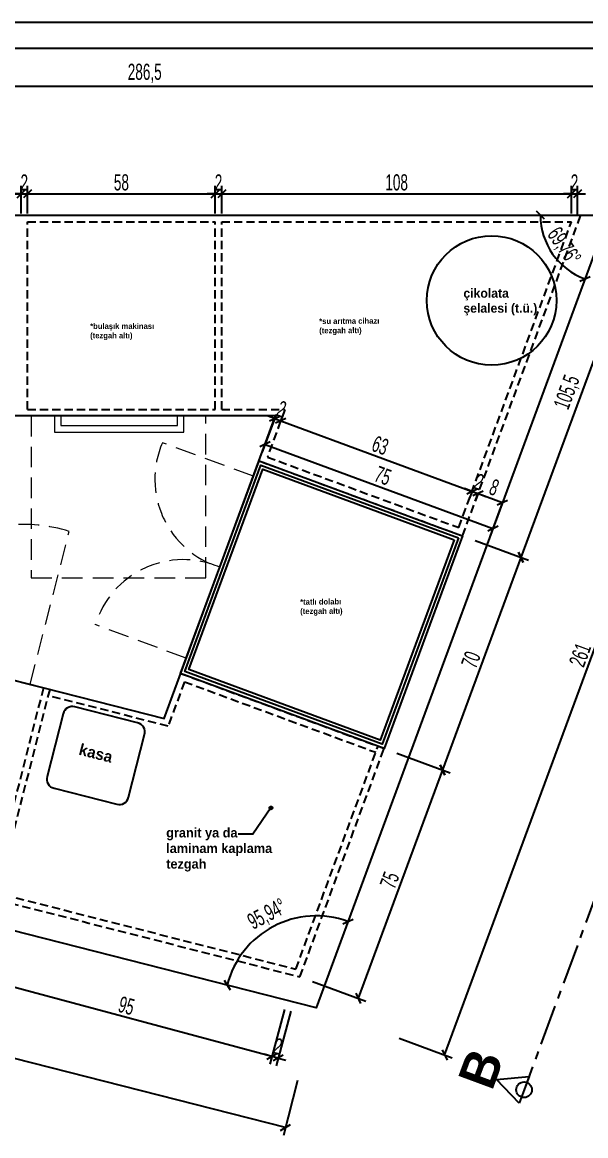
# Model space of a CAD drawing. Header units: millimetres. Extents: x 933584 to 974011, y 4545988 to 4553664.
# Drawn here: x 968882.5 to 969056.5, y 4552511.4 to 4552855.4 of the extents above; entities that cross this region are included whole.
import ezdxf

# ---------------------------------------------------------------- set-up
doc = ezdxf.new("R2010")
doc.units = ezdxf.units.MM
doc.set_wipeout_variables(frame=1)
doc.header["$PDMODE"] = 35
for name, pattern in [('CENTER', [2, 1.25, -0.25, 0.25, -0.25]), ('HIDDEN', [9.525, 6.35, -3.175]), ('HIDDENX2', [19.05, 12.7, -6.35])]:
    doc.linetypes.add(name, pattern=pattern)
doc.layers.get('0').update_dxf_attribs({"color": 255})
doc.layers.get('Defpoints').update_dxf_attribs({"color": 8})
for name, color, linetype in [('0-DMS-50', 143, 'Continuous'), ('0-LNS-SLN', 6, 'Continuous'), ('0-LNS-VLF', 11, 'Continuous'), ('0-TXT-NRS', 6, 'Continuous'), ('0-TXT-XBX_20', 3, 'Continuous'), ('8-KBT-KEQ', 4, 'Continuous')]:
    doc.layers.add(name, color=color, linetype=linetype)
doc.layers.add('3-OPN-WDR', color=4, linetype='Continuous', lineweight=18)
doc.layers.add('WNG-08-WIREDUCT', color=120, linetype='Continuous', lineweight=15)
doc.styles.add('Century Gothic_B_3', font='GOTHICB.TTF', dxfattribs={"height": 4})
doc.styles.add('dim_romans_50', font='swissl.ttf', dxfattribs={"width": 0.6, "height": 5})
doc.dimstyles.new('ONK_dim 1_50', dxfattribs={"dimscale": 5, "dimtxt": 4, "dimasz": 0.5, "dimexe": 0.5, "dimexo": 0.5, "dimgap": 0.2, "dimtad": 1, "dimdec": 1, "dimrnd": 0.5, "dimzin": 9, "dimtxsty": 'dim_romans_50', "dimblk": 'OBLIQUE', "dimcen": 1, "dimclre": 256, "dimclrt": 256, "dimazin": 2, "dimtfac": 1, "dimtdec": 1, "dimtix": 1, "dimtmove": 2, "dimatfit": 3, "dimldrblk": 'OBLIQUE', "dimfxl": 3, "dimfxlon": 1, "dimarcsym": 0})

# ---------------------------------------------------------------- blocks, each defined once
blk = doc.blocks.new('_Oblique')
at = {"color": 0, "linetype": 'ByBlock', "lineweight": -2}
blk.add_line((-0.5, -0.5), (0.5, 0.5), dxfattribs=at)
blk = doc.blocks.new('*D2348')
at = {"layer": '0-DMS-50', "lineweight": -2}
for p, q in [((968777.06, 4552820.67), (968777.06, 4552838.17)), ((969063.51, 4552820.67), (969063.51, 4552838.17))]:
    blk.add_line(p, q, dxfattribs=at)
at = {"layer": '0-DMS-50', "color": 0, "lineweight": -2}
blk.add_line((968777.06, 4552835.67), (969063.51, 4552835.67), dxfattribs=at)
at = {"layer": 'Defpoints', "color": 0}
for p in [(969063.51, 4552835.67), (968777.06, 4552809.04), (969063.51, 4552809.04)]:
    blk.add_point(p, dxfattribs=at)
at = {"layer": '0-DMS-50', "color": 0, "linetype": 'ByBlock', "lineweight": -2, "xscale": 2.5, "yscale": 2.5, "zscale": 2.5, "rotation": 180}
blk.add_blockref('_Oblique', (968777.06, 4552835.67), dxfattribs=at)
at = {"layer": '0-DMS-50', "color": 0, "linetype": 'ByBlock', "lineweight": -2, "xscale": 2.5, "yscale": 2.5, "zscale": 2.5}
blk.add_blockref('_Oblique', (969063.51, 4552835.67), dxfattribs=at)
at = {"layer": '0-DMS-50', "insert": (968920.28, 4552839.64), "char_height": 5, "attachment_point": 5, "style": 'dim_romans_50'}
blk.add_mtext('286,5', dxfattribs=at)
blk = doc.blocks.new('*D2352')
at = {"layer": '0-DMS-50', "lineweight": -2}
for p, q in [((968834.08, 4552796.28), (968834.08, 4552804.9)), ((968882.08, 4552796.28), (968882.08, 4552804.9))]:
    blk.add_line(p, q, dxfattribs=at)
at = {"layer": '0-DMS-50', "color": 0, "lineweight": -2}
blk.add_line((968834.08, 4552802.4), (968882.08, 4552802.4), dxfattribs=at)
at = {"layer": 'Defpoints', "color": 0}
for p in [(968882.08, 4552802.4), (968834.08, 4552793.78), (968882.08, 4552793.78)]:
    blk.add_point(p, dxfattribs=at)
at = {"layer": '0-DMS-50', "color": 0, "linetype": 'ByBlock', "lineweight": -2, "xscale": 2.5, "yscale": 2.5, "zscale": 2.5, "rotation": 180}
blk.add_blockref('_Oblique', (968834.08, 4552802.4), dxfattribs=at)
at = {"layer": '0-DMS-50', "color": 0, "linetype": 'ByBlock', "lineweight": -2, "xscale": 2.5, "yscale": 2.5, "zscale": 2.5}
blk.add_blockref('_Oblique', (968882.08, 4552802.4), dxfattribs=at)
at = {"layer": '0-DMS-50', "insert": (968858.08, 4552805.9), "char_height": 5, "attachment_point": 5, "style": 'dim_romans_50'}
blk.add_mtext('48', dxfattribs=at)
blk = doc.blocks.new('*D2353')
at = {"layer": '0-DMS-50', "color": 0, "lineweight": -2}
for p, q in [((968882.08, 4552802.4), (968879.58, 4552802.4)), ((968882.08, 4552802.4), (968884.08, 4552802.4)), ((968884.08, 4552802.4), (968886.58, 4552802.4))]:
    blk.add_line(p, q, dxfattribs=at)
at = {"layer": '0-DMS-50', "lineweight": -2}
for p, q in [((968882.08, 4552796.28), (968882.08, 4552804.9)), ((968884.08, 4552796.28), (968884.08, 4552804.9))]:
    blk.add_line(p, q, dxfattribs=at)
at = {"layer": 'Defpoints', "color": 0}
for p in [(968884.08, 4552802.4), (968882.08, 4552793.78), (968884.08, 4552793.78)]:
    blk.add_point(p, dxfattribs=at)
at = {"layer": '0-DMS-50', "color": 0, "linetype": 'ByBlock', "lineweight": -2, "xscale": 2.5, "yscale": 2.5, "zscale": 2.5}
blk.add_blockref('_Oblique', (968882.08, 4552802.4), dxfattribs=at)
at = {"layer": '0-DMS-50', "color": 0, "linetype": 'ByBlock', "lineweight": -2, "xscale": 2.5, "yscale": 2.5, "zscale": 2.5, "rotation": 180}
blk.add_blockref('_Oblique', (968884.08, 4552802.4), dxfattribs=at)
at = {"layer": '0-DMS-50', "insert": (968883.08, 4552805.9), "char_height": 5, "attachment_point": 5, "style": 'dim_romans_50'}
blk.add_mtext('2', dxfattribs=at)
blk = doc.blocks.new('*D2354')
at = {"layer": '0-DMS-50', "lineweight": -2}
for p, q in [((968884.08, 4552796.28), (968884.08, 4552804.9)), ((968942.08, 4552796.28), (968942.08, 4552804.9))]:
    blk.add_line(p, q, dxfattribs=at)
at = {"layer": '0-DMS-50', "color": 0, "lineweight": -2}
blk.add_line((968884.08, 4552802.4), (968942.08, 4552802.4), dxfattribs=at)
at = {"layer": 'Defpoints', "color": 0}
for p in [(968942.08, 4552802.4), (968884.08, 4552793.78), (968942.08, 4552793.78)]:
    blk.add_point(p, dxfattribs=at)
at = {"layer": '0-DMS-50', "color": 0, "linetype": 'ByBlock', "lineweight": -2, "xscale": 2.5, "yscale": 2.5, "zscale": 2.5, "rotation": 180}
blk.add_blockref('_Oblique', (968884.08, 4552802.4), dxfattribs=at)
at = {"layer": '0-DMS-50', "color": 0, "linetype": 'ByBlock', "lineweight": -2, "xscale": 2.5, "yscale": 2.5, "zscale": 2.5}
blk.add_blockref('_Oblique', (968942.08, 4552802.4), dxfattribs=at)
at = {"layer": '0-DMS-50', "insert": (968913.08, 4552805.9), "char_height": 5, "attachment_point": 5, "style": 'dim_romans_50'}
blk.add_mtext('58', dxfattribs=at)
blk = doc.blocks.new('*D2355')
at = {"layer": '0-DMS-50', "color": 0, "lineweight": -2}
for p, q in [((968942.08, 4552802.4), (968939.58, 4552802.4)), ((968942.08, 4552802.4), (968944.08, 4552802.4)), ((968944.08, 4552802.4), (968946.58, 4552802.4))]:
    blk.add_line(p, q, dxfattribs=at)
at = {"layer": '0-DMS-50', "lineweight": -2}
for p, q in [((968942.08, 4552796.28), (968942.08, 4552804.9)), ((968944.08, 4552796.28), (968944.08, 4552804.9))]:
    blk.add_line(p, q, dxfattribs=at)
at = {"layer": 'Defpoints', "color": 0}
for p in [(968944.08, 4552802.4), (968942.08, 4552793.78), (968944.08, 4552793.78)]:
    blk.add_point(p, dxfattribs=at)
at = {"layer": '0-DMS-50', "color": 0, "linetype": 'ByBlock', "lineweight": -2, "xscale": 2.5, "yscale": 2.5, "zscale": 2.5}
blk.add_blockref('_Oblique', (968942.08, 4552802.4), dxfattribs=at)
at = {"layer": '0-DMS-50', "color": 0, "linetype": 'ByBlock', "lineweight": -2, "xscale": 2.5, "yscale": 2.5, "zscale": 2.5, "rotation": 180}
blk.add_blockref('_Oblique', (968944.08, 4552802.4), dxfattribs=at)
at = {"layer": '0-DMS-50', "insert": (968943.08, 4552805.9), "char_height": 5, "attachment_point": 5, "style": 'dim_romans_50'}
blk.add_mtext('2', dxfattribs=at)
blk = doc.blocks.new('*D2356')
at = {"layer": '0-DMS-50', "lineweight": -2}
for p, q in [((968944.08, 4552796.28), (968944.08, 4552804.9)), ((969052.11, 4552796.28), (969052.11, 4552804.9))]:
    blk.add_line(p, q, dxfattribs=at)
at = {"layer": '0-DMS-50', "color": 0, "lineweight": -2}
blk.add_line((968944.08, 4552802.4), (969052.11, 4552802.4), dxfattribs=at)
at = {"layer": 'Defpoints', "color": 0}
for p in [(969052.11, 4552802.4), (968944.08, 4552793.78), (969052.11, 4552793.78)]:
    blk.add_point(p, dxfattribs=at)
at = {"layer": '0-DMS-50', "color": 0, "linetype": 'ByBlock', "lineweight": -2, "xscale": 2.5, "yscale": 2.5, "zscale": 2.5, "rotation": 180}
blk.add_blockref('_Oblique', (968944.08, 4552802.4), dxfattribs=at)
at = {"layer": '0-DMS-50', "color": 0, "linetype": 'ByBlock', "lineweight": -2, "xscale": 2.5, "yscale": 2.5, "zscale": 2.5}
blk.add_blockref('_Oblique', (969052.11, 4552802.4), dxfattribs=at)
at = {"layer": '0-DMS-50', "insert": (968998.1, 4552805.9), "char_height": 5, "attachment_point": 5, "style": 'dim_romans_50'}
blk.add_mtext('108', dxfattribs=at)
blk = doc.blocks.new('*D2357')
at = {"layer": '0-DMS-50', "color": 0, "lineweight": -2}
for p, q in [((969052.11, 4552802.4), (969049.61, 4552802.4)), ((969052.11, 4552802.4), (969053.99, 4552802.4)), ((969053.99, 4552802.4), (969056.49, 4552802.4))]:
    blk.add_line(p, q, dxfattribs=at)
at = {"layer": '0-DMS-50', "lineweight": -2}
for p, q in [((969052.11, 4552796.28), (969052.11, 4552804.9)), ((969053.99, 4552795.59), (969053.99, 4552804.9))]:
    blk.add_line(p, q, dxfattribs=at)
at = {"layer": 'Defpoints', "color": 0}
for p in [(969053.99, 4552802.4), (969052.11, 4552793.78), (969053.99, 4552793.09)]:
    blk.add_point(p, dxfattribs=at)
at = {"layer": '0-DMS-50', "color": 0, "linetype": 'ByBlock', "lineweight": -2, "xscale": 2.5, "yscale": 2.5, "zscale": 2.5}
blk.add_blockref('_Oblique', (969052.11, 4552802.4), dxfattribs=at)
at = {"layer": '0-DMS-50', "color": 0, "linetype": 'ByBlock', "lineweight": -2, "xscale": 2.5, "yscale": 2.5, "zscale": 2.5, "rotation": 180}
blk.add_blockref('_Oblique', (969053.99, 4552802.4), dxfattribs=at)
at = {"layer": '0-DMS-50', "insert": (969053.05, 4552805.9), "char_height": 5, "attachment_point": 5, "style": 'dim_romans_50'}
blk.add_mtext('2', dxfattribs=at)
blk = doc.blocks.new('*D2358')
at = {"layer": '0-DMS-50', "lineweight": -2}
for p, q in [((968959.85, 4552731.44), (968956.6, 4552722.63)), ((969030.22, 4552705.49), (969026.97, 4552696.69))]:
    blk.add_line(p, q, dxfattribs=at)
at = {"layer": '0-DMS-50', "color": 0, "lineweight": -2}
blk.add_line((968957.47, 4552724.98), (969027.84, 4552699.03), dxfattribs=at)
at = {"layer": 'Defpoints', "color": 0}
for p in [(968960.71, 4552733.78), (969031.08, 4552707.84), (969027.84, 4552699.03)]:
    blk.add_point(p, dxfattribs=at)
at = {"layer": '0-DMS-50', "color": 0, "linetype": 'ByBlock', "lineweight": -2, "xscale": 2.5, "yscale": 2.5, "zscale": 2.5}
for p, rotation in [((968957.47, 4552724.98), 159.760403823251), ((969027.84, 4552699.03), 339.760403823251)]:
    blk.add_blockref('_Oblique', p, dxfattribs=dict(at, rotation=rotation))
at = {"layer": '0-DMS-50', "insert": (968993.86, 4552715.29), "char_height": 5, "attachment_point": 5, "rotation": 339.7604, "style": 'dim_romans_50'}
blk.add_mtext('75', dxfattribs=at)
blk = doc.blocks.new('*D2359')
at = {"layer": '0-DMS-50', "color": 0, "lineweight": -2}
for p, q in [((968960.41, 4552732.96), (968958.06, 4552733.82)), ((968960.41, 4552732.96), (968962.29, 4552732.27)), ((968962.29, 4552732.27), (968964.63, 4552731.4))]:
    blk.add_line(p, q, dxfattribs=at)
at = {"layer": '0-DMS-50', "lineweight": -2}
for p, q in [((968960.89, 4552734.25), (968959.55, 4552730.61)), ((968962.76, 4552733.56), (968961.42, 4552729.92))]:
    blk.add_line(p, q, dxfattribs=at)
at = {"layer": 'Defpoints', "color": 0}
for p in [(968961.75, 4552736.6), (968963.63, 4552735.9), (968962.29, 4552732.27)]:
    blk.add_point(p, dxfattribs=at)
at = {"layer": '0-DMS-50', "color": 0, "linetype": 'ByBlock', "lineweight": -2, "xscale": 2.5, "yscale": 2.5, "zscale": 2.5}
for p, rotation in [((968960.41, 4552732.96), 339.7604038182122), ((968962.29, 4552732.27), 159.7604038182122)]:
    blk.add_blockref('_Oblique', p, dxfattribs=dict(at, rotation=rotation))
at = {"layer": '0-DMS-50', "insert": (968962.56, 4552735.9), "char_height": 5, "attachment_point": 5, "rotation": 339.7604, "style": 'dim_romans_50'}
blk.add_mtext('2', dxfattribs=at)
blk = doc.blocks.new('*D2360')
at = {"layer": '0-DMS-50', "lineweight": -2}
for p, q in [((968962.76, 4552733.56), (968961.42, 4552729.92)), ((969021.4, 4552710.47), (969020.52, 4552708.13))]:
    blk.add_line(p, q, dxfattribs=at)
at = {"layer": '0-DMS-50', "color": 0, "lineweight": -2}
blk.add_line((968962.29, 4552732.27), (969021.4, 4552710.47), dxfattribs=at)
at = {"layer": 'Defpoints', "color": 0}
for p in [(968963.63, 4552735.9), (969021.4, 4552710.47), (969021.4, 4552710.47)]:
    blk.add_point(p, dxfattribs=at)
at = {"layer": '0-DMS-50', "color": 0, "linetype": 'ByBlock', "lineweight": -2, "xscale": 2.5, "yscale": 2.5, "zscale": 2.5}
for p, rotation in [((968962.29, 4552732.27), 159.7604038182816), ((969021.4, 4552710.47), 339.7604038182816)]:
    blk.add_blockref('_Oblique', p, dxfattribs=dict(at, rotation=rotation))
at = {"layer": '0-DMS-50', "insert": (968993.05, 4552724.65), "char_height": 5, "attachment_point": 5, "rotation": 339.7604, "style": 'dim_romans_50'}
blk.add_mtext('63', dxfattribs=at)
blk = doc.blocks.new('*D2361')
at = {"layer": '0-DMS-50', "color": 0, "lineweight": -2}
for p, q in [((969021.4, 4552710.47), (969019.05, 4552711.34)), ((969021.4, 4552710.47), (969023.27, 4552709.78)), ((969023.27, 4552709.78), (969025.62, 4552708.92))]:
    blk.add_line(p, q, dxfattribs=at)
at = {"layer": '0-DMS-50', "lineweight": -2}
for p, q in [((969021.4, 4552710.47), (969020.52, 4552708.13)), ((969023.27, 4552709.78), (969022.4, 4552707.44))]:
    blk.add_line(p, q, dxfattribs=at)
at = {"layer": 'Defpoints', "color": 0}
for p in [(969021.4, 4552710.47), (969023.27, 4552709.78), (969023.27, 4552709.78)]:
    blk.add_point(p, dxfattribs=at)
at = {"layer": '0-DMS-50', "color": 0, "linetype": 'ByBlock', "lineweight": -2, "xscale": 2.5, "yscale": 2.5, "zscale": 2.5}
for p, rotation in [((969021.4, 4552710.47), 339.7604038170584), ((969023.27, 4552709.78), 159.7604038170584)]:
    blk.add_blockref('_Oblique', p, dxfattribs=dict(at, rotation=rotation))
at = {"layer": '0-DMS-50', "insert": (969023.55, 4552713.41), "char_height": 5, "attachment_point": 5, "rotation": 339.7604, "style": 'dim_romans_50'}
blk.add_mtext('2', dxfattribs=at)
blk = doc.blocks.new('*D2362')
at = {"layer": '0-DMS-50', "lineweight": -2}
for p, q in [((969023.27, 4552709.78), (969022.35, 4552707.46)), ((969030.78, 4552707.01), (969029.9, 4552704.67))]:
    blk.add_line(p, q, dxfattribs=at)
at = {"layer": '0-DMS-50', "color": 0, "lineweight": -2}
blk.add_line((969023.27, 4552709.78), (969030.78, 4552707.01), dxfattribs=at)
at = {"layer": 'Defpoints', "color": 0}
for p in [(969023.27, 4552709.78), (969030.78, 4552707.01), (969030.78, 4552707.01)]:
    blk.add_point(p, dxfattribs=at)
at = {"layer": '0-DMS-50', "color": 0, "linetype": 'ByBlock', "lineweight": -2, "xscale": 2.5, "yscale": 2.5, "zscale": 2.5}
for p, rotation in [((969023.27, 4552709.78), 159.7604038161931), ((969030.78, 4552707.01), 339.7604038161931)]:
    blk.add_blockref('_Oblique', p, dxfattribs=dict(at, rotation=rotation))
at = {"layer": '0-DMS-50', "insert": (969028.24, 4552711.68), "char_height": 5, "attachment_point": 5, "rotation": 339.7604, "style": 'dim_romans_50'}
blk.add_mtext('8', dxfattribs=at)
blk = doc.blocks.new('*D2363')
at = {"layer": '0-DMS-50', "lineweight": -2}
for p, q in [((969089.13, 4552786.33), (969105.55, 4552780.28)), ((968998.85, 4552541.48), (969015.27, 4552535.43))]:
    blk.add_line(p, q, dxfattribs=at)
at = {"layer": '0-DMS-50', "color": 0, "lineweight": -2}
blk.add_line((969012.93, 4552536.29), (969103.21, 4552781.14), dxfattribs=at)
at = {"layer": 'Defpoints', "color": 0}
for p in [(969063.51, 4552795.78), (969103.21, 4552781.14), (968973.23, 4552550.93)]:
    blk.add_point(p, dxfattribs=at)
at = {"layer": '0-DMS-50', "color": 0, "linetype": 'ByBlock', "lineweight": -2, "xscale": 2.5, "yscale": 2.5, "zscale": 2.5}
for p, rotation in [((969103.21, 4552781.14), 69.76040382339775), ((969012.93, 4552536.29), 249.7604038233978)]:
    blk.add_blockref('_Oblique', p, dxfattribs=dict(at, rotation=rotation))
at = {"layer": '0-DMS-50', "insert": (969054.78, 4552659.93), "char_height": 5, "attachment_point": 5, "rotation": 69.7604, "style": 'dim_romans_50'}
blk.add_mtext('261', dxfattribs=at)
blk = doc.blocks.new('*D2364')
at = {"layer": '0-DMS-50', "lineweight": -2}
for p, q in [((969058.92, 4552794.33), (969075.34, 4552788.28)), ((969022.38, 4552695.25), (969038.8, 4552689.2))]:
    blk.add_line(p, q, dxfattribs=at)
at = {"layer": '0-DMS-50', "color": 0, "lineweight": -2}
blk.add_line((969072.99, 4552789.14), (969036.46, 4552690.06), dxfattribs=at)
at = {"layer": 'Defpoints', "color": 0}
for p in [(969054.98, 4552795.78), (969018.45, 4552696.7), (969036.46, 4552690.06)]:
    blk.add_point(p, dxfattribs=at)
at = {"layer": '0-DMS-50', "color": 0, "linetype": 'ByBlock', "lineweight": -2, "xscale": 2.5, "yscale": 2.5, "zscale": 2.5}
for p, rotation in [((969072.99, 4552789.14), 69.76040382499589), ((969036.46, 4552690.06), 249.7604038249958)]:
    blk.add_blockref('_Oblique', p, dxfattribs=dict(at, rotation=rotation))
at = {"layer": '0-DMS-50', "insert": (969050.99, 4552740.98), "char_height": 5, "attachment_point": 5, "rotation": 69.7604, "style": 'dim_romans_50'}
blk.add_mtext('105,5', dxfattribs=at)
blk = doc.blocks.new('*D2365')
at = {"layer": '0-DMS-50', "lineweight": -2}
for p, q in [((969022.38, 4552695.25), (969038.8, 4552689.2)), ((968998.17, 4552629.57), (969014.59, 4552623.52))]:
    blk.add_line(p, q, dxfattribs=at)
at = {"layer": '0-DMS-50', "color": 0, "lineweight": -2}
blk.add_line((969036.46, 4552690.06), (969012.24, 4552624.39), dxfattribs=at)
at = {"layer": 'Defpoints', "color": 0}
for p in [(969018.45, 4552696.7), (968994.24, 4552631.02), (969012.24, 4552624.39)]:
    blk.add_point(p, dxfattribs=at)
at = {"layer": '0-DMS-50', "color": 0, "linetype": 'ByBlock', "lineweight": -2, "xscale": 2.5, "yscale": 2.5, "zscale": 2.5}
for p, rotation in [((969036.46, 4552690.06), 69.76040382500187), ((969012.24, 4552624.39), 249.7604038250019)]:
    blk.add_blockref('_Oblique', p, dxfattribs=dict(at, rotation=rotation))
at = {"layer": '0-DMS-50', "insert": (969021.07, 4552658.44), "char_height": 5, "attachment_point": 5, "rotation": 69.7604, "style": 'dim_romans_50'}
blk.add_mtext('70', dxfattribs=at)
blk = doc.blocks.new('*D2366')
at = {"layer": '0-DMS-50', "lineweight": -2}
for p, q in [((968998.17, 4552629.57), (969014.59, 4552623.52)), ((968972.15, 4552559.01), (968988.57, 4552552.96))]:
    blk.add_line(p, q, dxfattribs=at)
at = {"layer": '0-DMS-50', "color": 0, "lineweight": -2}
blk.add_line((969012.24, 4552624.39), (968986.23, 4552553.83), dxfattribs=at)
at = {"layer": 'Defpoints', "color": 0}
for p in [(968994.24, 4552631.02), (968968.22, 4552560.46), (968986.23, 4552553.83)]:
    blk.add_point(p, dxfattribs=at)
at = {"layer": '0-DMS-50', "color": 0, "linetype": 'ByBlock', "lineweight": -2, "xscale": 2.5, "yscale": 2.5, "zscale": 2.5}
for p, rotation in [((969012.24, 4552624.39), 69.7604038250166), ((968986.23, 4552553.83), 249.7604038250166)]:
    blk.add_blockref('_Oblique', p, dxfattribs=dict(at, rotation=rotation))
at = {"layer": '0-DMS-50', "insert": (968995.95, 4552590.32), "char_height": 5, "attachment_point": 5, "rotation": 69.7604, "style": 'dim_romans_50'}
blk.add_mtext('75', dxfattribs=at)
blk = doc.blocks.new('*D2367')
at = {"layer": '0-DMS-50', "lineweight": -2}
for p, q in [((968616.38, 4552617.91), (968612.06, 4552600.95)), ((968967.49, 4552528.42), (968963.17, 4552511.47))]:
    blk.add_line(p, q, dxfattribs=at)
at = {"layer": '0-DMS-50', "color": 0, "lineweight": -2}
blk.add_line((968963.79, 4552513.89), (968612.67, 4552603.37), dxfattribs=at)
at = {"layer": 'Defpoints', "color": 0}
for p in [(968622.11, 4552640.41), (968612.67, 4552603.37), (968973.23, 4552550.93)]:
    blk.add_point(p, dxfattribs=at)
at = {"layer": '0-DMS-50', "color": 0, "linetype": 'ByBlock', "lineweight": -2, "xscale": 2.5, "yscale": 2.5, "zscale": 2.5}
for p, rotation in [((968612.67, 4552603.37), 165.702617121831), ((968963.79, 4552513.89), 345.7026171218311)]:
    blk.add_blockref('_Oblique', p, dxfattribs=dict(at, rotation=rotation))
at = {"layer": '0-DMS-50', "insert": (968789.21, 4552562.48), "char_height": 5, "attachment_point": 5, "rotation": 345.7026, "style": 'dim_romans_50'}
blk.add_mtext('362,5', dxfattribs=at)
blk = doc.blocks.new('*D2368')
at = {"layer": '0-DMS-50', "color": 0, "lineweight": -2}
blk.add_arc((968973.23, 4552550.93), 28.37, 69.7604, 165.7026, dxfattribs=at)
at = {"layer": 'Defpoints', "color": 0}
for p in [(969063.51, 4552795.78), (968622.11, 4552640.41), (968967.46, 4552578.71), (968973.23, 4552550.93), (968973.23, 4552550.93)]:
    blk.add_point(p, dxfattribs=at)
at = {"layer": '0-DMS-50', "color": 0, "linetype": 'ByBlock', "lineweight": -2, "xscale": 2.5, "yscale": 2.5, "zscale": 2.5}
for p, rotation in [((968983.05, 4552577.55), 339.7604038233977), ((968945.74, 4552557.94), 255.7026171218311)]:
    blk.add_blockref('_Oblique', p, dxfattribs=dict(at, rotation=rotation))
at = {"layer": '0-DMS-50', "insert": (968958.18, 4552579.57), "char_height": 5, "attachment_point": 5, "rotation": 27.7315, "style": 'dim_romans_50'}
blk.add_mtext('95,94%%d', dxfattribs=at)
blk = doc.blocks.new('*D2369')
at = {"layer": '0-DMS-50', "color": 0, "lineweight": -2}
blk.add_arc((968622.11, 4552640.41), 24.12, 345.7026, 99.6253, dxfattribs=at)
at = {"layer": 'Defpoints', "color": 0}
for p in [(968604.24, 4552745.78), (968633.57, 4552661.64), (968622.11, 4552640.41), (968622.11, 4552640.41), (968973.23, 4552550.93)]:
    blk.add_point(p, dxfattribs=at)
at = {"layer": '0-DMS-50', "color": 0, "linetype": 'ByBlock', "lineweight": -2, "xscale": 2.5, "yscale": 2.5, "zscale": 2.5}
for p, rotation in [((968618.08, 4552664.19), 189.6252594059883), ((968645.49, 4552634.46), 255.7026171218311)]:
    blk.add_blockref('_Oblique', p, dxfattribs=dict(at, rotation=rotation))
at = {"layer": '0-DMS-50', "insert": (968642.78, 4552659.45), "char_height": 5, "attachment_point": 5, "rotation": 312.6639, "style": 'dim_romans_50'}
blk.add_mtext('113,92%%d', dxfattribs=at)
blk = doc.blocks.new('*D2371')
at = {"layer": '0-DMS-50', "color": 0, "lineweight": -2}
blk.add_arc((968784.08, 4552733.78), 6.59, 0, 96.4586, dxfattribs=at)
at = {"layer": 'Defpoints', "color": 0}
for p in [(968777.06, 4552795.78), (968786.94, 4552739.72), (968784.08, 4552733.78), (968784.08, 4552733.78), (968960.71, 4552733.78)]:
    blk.add_point(p, dxfattribs=at)
at = {"layer": '0-DMS-50', "color": 0, "linetype": 'ByBlock', "lineweight": -2, "xscale": 2.5, "yscale": 2.5, "zscale": 2.5}
for p, rotation in [((968783.34, 4552740.33), 186.4586144508894), ((968790.67, 4552733.78), 270)]:
    blk.add_blockref('_Oblique', p, dxfattribs=dict(at, rotation=rotation))
at = {"layer": '0-DMS-50', "insert": (968791.12, 4552741.66), "char_height": 5, "attachment_point": 5, "rotation": 318.2293, "style": 'dim_romans_50'}
blk.add_mtext('96,46%%d', dxfattribs=at)
blk = doc.blocks.new('*D2372')
at = {"layer": '0-DMS-50', "color": 0, "lineweight": -2}
blk.add_arc((968777.06, 4552795.78), 15.91, 276.4586, 0, dxfattribs=at)
at = {"layer": 'Defpoints', "color": 0}
for p in [(968777.06, 4552795.78), (968777.06, 4552795.78), (969063.51, 4552795.78), (968791.13, 4552788.35), (968784.08, 4552733.78)]:
    blk.add_point(p, dxfattribs=at)
at = {"layer": '0-DMS-50', "color": 0, "linetype": 'ByBlock', "lineweight": -2, "xscale": 2.5, "yscale": 2.5, "zscale": 2.5}
for p, rotation in [((968792.97, 4552795.78), 90), ((968778.85, 4552779.97), 186.4586144508894)]:
    blk.add_blockref('_Oblique', p, dxfattribs=dict(at, rotation=rotation))
at = {"layer": '0-DMS-50', "insert": (968785.96, 4552787.83), "char_height": 5, "attachment_point": 5, "rotation": 48.2293, "style": 'dim_romans_50'}
blk.add_mtext('83,54%%d', dxfattribs=at)
blk = doc.blocks.new('*D2373')
at = {"layer": '0-DMS-50', "color": 0, "lineweight": -2}
blk.add_arc((969063.51, 4552795.78), 20.98, 180, 249.7604, dxfattribs=at)
at = {"layer": 'Defpoints', "color": 0}
for p in [(968777.06, 4552795.78), (969063.51, 4552795.78), (969063.51, 4552795.78), (969049.07, 4552780.56), (968973.23, 4552550.93)]:
    blk.add_point(p, dxfattribs=at)
at = {"layer": '0-DMS-50', "color": 0, "linetype": 'ByBlock', "lineweight": -2, "xscale": 2.5, "yscale": 2.5, "zscale": 2.5}
for p, rotation in [((969042.53, 4552795.78), 90), ((969056.25, 4552776.1), 339.7604038233977)]:
    blk.add_blockref('_Oblique', p, dxfattribs=dict(at, rotation=rotation))
at = {"layer": '0-DMS-50', "insert": (969049.56, 4552786.06), "char_height": 5, "attachment_point": 5, "rotation": 304.8802, "style": 'dim_romans_50'}
blk.add_mtext('69,76%%d', dxfattribs=at)
blk = doc.blocks.new('*D2374')
at = {"layer": '0-DMS-50', "lineweight": -2}
for p, q in [((968963.43, 4552550.36), (968958.9, 4552533.46)), ((968965.37, 4552549.85), (968960.84, 4552532.94))]:
    blk.add_line(p, q, dxfattribs=at)
at = {"layer": '0-DMS-50', "color": 0, "lineweight": -2}
for p, q in [((968959.55, 4552535.88), (968957.14, 4552536.52)), ((968961.49, 4552535.36), (968959.55, 4552535.88)), ((968961.49, 4552535.36), (968963.91, 4552534.71))]:
    blk.add_line(p, q, dxfattribs=at)
at = {"layer": 'Defpoints', "color": 0}
for p in [(968964.27, 4552553.51), (968966.21, 4552552.99), (968959.55, 4552535.88)]:
    blk.add_point(p, dxfattribs=at)
at = {"layer": '0-DMS-50', "color": 0, "linetype": 'ByBlock', "lineweight": -2, "xscale": 2.5, "yscale": 2.5, "zscale": 2.5}
for p, rotation in [((968959.55, 4552535.88), 344.9999999807564), ((968961.49, 4552535.36), 164.9999999807564)]:
    blk.add_blockref('_Oblique', p, dxfattribs=dict(at, rotation=rotation))
at = {"layer": '0-DMS-50', "insert": (968961.43, 4552539), "char_height": 5, "attachment_point": 5, "rotation": 345, "style": 'dim_romans_50'}
blk.add_mtext('2', dxfattribs=at)
blk = doc.blocks.new('*D2375')
at = {"layer": '0-DMS-50', "lineweight": -2}
for p, q in [((968871.82, 4552574.91), (968867.29, 4552558.01)), ((968963.43, 4552550.36), (968958.9, 4552533.46))]:
    blk.add_line(p, q, dxfattribs=at)
at = {"layer": '0-DMS-50', "color": 0, "lineweight": -2}
blk.add_line((968959.55, 4552535.88), (968867.94, 4552560.42), dxfattribs=at)
at = {"layer": 'Defpoints', "color": 0}
for p in [(968872.88, 4552578.84), (968867.94, 4552560.42), (968964.27, 4552553.51)]:
    blk.add_point(p, dxfattribs=at)
at = {"layer": '0-DMS-50', "color": 0, "linetype": 'ByBlock', "lineweight": -2, "xscale": 2.5, "yscale": 2.5, "zscale": 2.5}
for p, rotation in [((968867.94, 4552560.42), 164.9999999809387), ((968959.55, 4552535.88), 344.9999999809387)]:
    blk.add_blockref('_Oblique', p, dxfattribs=dict(at, rotation=rotation))
at = {"layer": '0-DMS-50', "insert": (968914.65, 4552551.53), "char_height": 5, "attachment_point": 5, "rotation": 345, "style": 'dim_romans_50'}
blk.add_mtext('95', dxfattribs=at)

msp = doc.modelspace()

# ---------------------------------------------------------------- hatches: boundary and pattern name
at = {"layer": '0-LNS-VLF', "linetype": 'HIDDEN', "ltscale": 0.5}
h = msp.add_hatch(color=256, dxfattribs=at)
h.dxf.hatch_style = 1
edge = h.paths.add_edge_path()
edge.add_arc((968959.27, 4552612.67), 0.467, 0, 360)

# ---------------------------------------------------------------- linework, layer by layer
at = {"color": 0}
for points in [[(968501.03, 4552855.4), (969341.03, 4552855.4), (969341.03, 4552255.4), (968501.03, 4552255.4)], [(968509.03, 4552847.4), (969333.03, 4552847.4), (969333.03, 4552263.4), (968509.03, 4552263.4)]]:
    msp.add_lwpolyline(points, close=True, dxfattribs=at)
at = {"linetype": 'CENTER', "ltscale": 10}
msp.add_lwpolyline([(969130.05, 4552776.61), (969037.48, 4552525.56)], dxfattribs=at)
msp.add_lwpolyline([(969035.95, 4552521.41), (969028.95, 4552528.71), (969039.01, 4552529.71), (969035.95, 4552521.41)])
msp.add_circle((969037.48, 4552525.56), 2.41)
at = {"layer": '0-LNS-SLN', "linetype": 'HIDDEN', "ltscale": 0.4}
for points in [[(969018.45, 4552696.7), (969054.98, 4552795.78)], [(968884.08, 4552793.78), (968942.08, 4552793.78)], [(968942.08, 4552735.78), (968942.08, 4552793.78)], [(968944.08, 4552793.78), (969052.11, 4552793.78)], [(968944.08, 4552735.78), (968944.08, 4552793.78)], [(969017.27, 4552699.27), (969052.11, 4552793.78)], [(968944.08, 4552735.78), (968963.58, 4552735.78), (968958.16, 4552721.07)], [(968955.59, 4552719.88), (969018.45, 4552696.7)], [(968958.16, 4552721.07), (969017.27, 4552699.27)], [(968931.37, 4552654.2), (968994.24, 4552631.02)], [(968932.56, 4552651.63), (968927.5, 4552637.92), (968890.44, 4552647.36)], [(968932.56, 4552651.63), (968991.67, 4552629.84)]]:
    msp.add_lwpolyline(points, dxfattribs=at)
at = {"layer": '0-LNS-VLF', "ltscale": 0.5}
msp.add_lwpolyline([(968959.27, 4552612.67), (968953.64, 4552604.53), (968949.1, 4552604.53)], dxfattribs=at)
at = {"layer": '0-LNS-VLF', "linetype": 'HIDDEN', "ltscale": 0.5}
msp.add_circle((968959.27, 4552612.67), 0.467, dxfattribs=at)
at = {"layer": '0-TXT-NRS'}
msp.add_lwpolyline([(968918.08, 4552638.96), (968898.7, 4552643.9, 0.414214), (968895.05, 4552641.74), (968890.11, 4552622.36, 0.414214), (968892.28, 4552618.71), (968911.66, 4552613.77, 0.414214), (968915.31, 4552615.94), (968920.25, 4552635.32, 0.414214)], format="xyb", close=True, dxfattribs=at)
at = {"layer": '3-OPN-WDR', "linetype": 'HIDDENX2', "ltscale": 0.5}
for points in [[(968953.84, 4552715.14), (968925.74, 4552725.5, 0.446421), (968943.48, 4552687.04, 2.414214)], [(968933.12, 4552658.94), (968905.02, 4552669.3, -0.446421), (968943.48, 4552687.04, -2.414214)]]:
    msp.add_lwpolyline(points, format="xyb", dxfattribs=at)
at = {"layer": '8-KBT-KEQ'}
for points in [[(969018.45, 4552696.7), (968994.24, 4552631.02), (968931.37, 4552654.2), (968955.59, 4552719.88), (969009.07, 4552700.16)], [(969017.17, 4552696.11), (968993.64, 4552632.31), (968932.66, 4552654.8), (968956.18, 4552718.6), (969008.72, 4552699.22)], [(969015.88, 4552695.52), (968993.05, 4552633.59), (968933.94, 4552655.39), (968956.77, 4552717.31), (969008.38, 4552698.29)]]:
    msp.add_lwpolyline(points, close=True, dxfattribs=at)

# ---------------------------------------------------------------- texts
at = {"linetype": 'CENTER', "ltscale": 10, "insert": (969144.98, 4552876.4), "char_height": 11.3933, "width": 370.3635, "attachment_point": 3, "rotation": 69.7604, "line_spacing_factor": 0.984502, "style": 'Century Gothic_B_3'}
msp.add_mtext('\\pxql;{\\fFranklin Gothic Book|b1|i0|c162|p34;B}', dxfattribs=at)
at = {"layer": '0-LNS-VLF', "linetype": 'HIDDEN', "ltscale": 0.5, "insert": (968926.91, 4552606.47), "char_height": 2.9364, "width": 95.455, "attachment_point": 1, "line_spacing_factor": 0.984502, "style": 'Century Gothic_B_3'}
msp.add_mtext('\\pxql;{\\fFranklin Gothic Book|b1|i0|c162|p34;granit ya da\\Plaminam kaplama \\Ptezgah}', dxfattribs=at)
at = {"layer": '0-TXT-XBX_20', "color": 0, "insert": (968900.55, 4552632.58), "char_height": 3.5237, "width": 137.2855, "attachment_point": 1, "rotation": 345.7026, "line_spacing_factor": 0.984502, "style": 'Century Gothic_B_3'}
msp.add_mtext('\\pxql;{\\fFranklin Gothic Book|b1|i0|c162|p34;kasa}', dxfattribs=at)
at = {"layer": 'WNG-08-WIREDUCT', "linetype": 'HIDDEN', "insert": (968968.29, 4552677.21), "char_height": 1.7619, "width": 68.6427, "attachment_point": 1, "rotation": 0.363, "line_spacing_factor": 0.984502, "style": 'Century Gothic_B_3'}
msp.add_mtext('{\\fFranklin Gothic Book|b1|i0|c162|p34;*tatlı dolabı\\P(tezgah altı)}', dxfattribs=at)

# ---------------------------------------------------------------- dimensions: what is measured, and where the dimension line sits
at = {"layer": '0-DMS-50'}
for p1, p2, distance, picture, middle in [((968777.0599, 4552809.0417), (969063.5096, 4552809.0417), 26.626, '*D2348', (968920.2847, 4552839.6439)), ((968960.71, 4552733.78), (969031.08, 4552707.84), -9.38, '*D2358', (968993.86, 4552715.29)), ((968966.21, 4552552.99), (968964.27, 4552553.51), 18.25, '*D2374', (968961.43, 4552539))]:
    dim = msp.add_aligned_dim(p1=p1, p2=p2, distance=distance, dimstyle='ONK_dim 1_50', dxfattribs=at)
    dim.commit()
    dim.dimension.update_dxf_attribs({"geometry": picture, "text_midpoint": middle})
for base, p1, p2, angle, picture, middle in [((968882.08, 4552802.4), (968834.08, 4552793.78), (968882.08, 4552793.78), 180, '*D2352', (968858.08, 4552805.9)), ((968884.08, 4552802.4), (968882.08, 4552793.78), (968884.08, 4552793.78), 180, '*D2353', (968883.08, 4552805.9)), ((968942.08, 4552802.4), (968884.08, 4552793.78), (968942.08, 4552793.78), 180, '*D2354', (968913.08, 4552805.9)), ((968944.08, 4552802.4), (968942.08, 4552793.78), (968944.08, 4552793.78), 180, '*D2355', (968943.08, 4552805.9)), ((969052.11, 4552802.4), (968944.08, 4552793.78), (969052.11, 4552793.78), 180, '*D2356', (968998.1, 4552805.9)), ((969053.99, 4552802.4), (969052.11, 4552793.78), (969053.99, 4552793.09), 180, '*D2357', (969053.05, 4552805.9)), ((969021.4, 4552710.47), (968963.63, 4552735.9), (969021.4, 4552710.47), 159.7604, '*D2360', (968993.05, 4552724.65)), ((969023.27, 4552709.78), (969021.4, 4552710.47), (969023.27, 4552709.78), 159.7604, '*D2361', (969023.55, 4552713.41)), ((969030.78, 4552707.01), (969023.27, 4552709.78), (969030.78, 4552707.01), 159.7604, '*D2362', (969028.24, 4552711.68)), ((969012.24, 4552624.39), (969018.45, 4552696.7), (968994.24, 4552631.02), 69.7604, '*D2365', (969021.07, 4552658.44)), ((968986.23, 4552553.83), (968994.24, 4552631.02), (968968.22, 4552560.46), 69.7604, '*D2366', (968995.95, 4552590.32)), ((968867.94, 4552560.42), (968964.27, 4552553.51), (968872.88, 4552578.84), 345, '*D2375', (968914.65, 4552551.53))]:
    dim = msp.add_linear_dim(base=base, p1=p1, p2=p2, angle=angle, dimstyle='ONK_dim 1_50', dxfattribs=at)
    dim.commit()
    dim.dimension.update_dxf_attribs({"geometry": picture, "text_midpoint": middle})

# ---------------------------------------------------------------- next in the draw order: wipeouts: each hides what was drawn before it
at = {"linetype": 'HIDDEN'}
msp.add_wipeout([(968787.25, 4552675.73), (968771.69, 4552614.68), (968872.47, 4552588.99), (968888.02, 4552650.04)], dxfattribs=at).dxf.layer = 'WNG-08-WIREDUCT'

# ---------------------------------------------------------------- next in the draw order: linework, layer by layer
at = {"layer": '0-LNS-SLN', "linetype": 'HIDDEN', "ltscale": 0.4}
for points in [[(968712.1, 4552737.78), (968644.14, 4552737.78), (968660.93, 4552638.78), (968968.22, 4552560.46), (968994.24, 4552631.02)], [(968710.41, 4552735.78), (968646.51, 4552735.78), (968662.69, 4552640.39), (968966.97, 4552562.85), (968992.36, 4552631.72)], [(968888.98, 4552649.74), (968872.94, 4552586.81)], [(968890.92, 4552649.25), (968874.88, 4552586.32)]]:
    msp.add_lwpolyline(points, dxfattribs=at)
at = {"layer": '3-OPN-WDR', "linetype": 'HIDDENX2', "ltscale": 0.5}
msp.add_lwpolyline([(968884.91, 4552650.84), (968896.96, 4552698.11, 0.446421), (968837.64, 4552662.88, 2.414214)], format="xyb", dxfattribs=at)

# ---------------------------------------------------------------- next in the draw order: dimensions: what is measured, and where the dimension line sits
at = {"layer": '0-DMS-50'}
dim = msp.add_aligned_dim(p1=(968973.23, 4552550.93), p2=(968622.11, 4552640.41), distance=38.23, dimstyle='ONK_dim 1_50', dxfattribs=at)
dim.commit()
dim.dimension.update_dxf_attribs({"geometry": '*D2367', "text_midpoint": (968789.21, 4552562.48)})

# ---------------------------------------------------------------- next in the draw order: wipeouts: each hides what was drawn before it
at = {"linetype": 'HIDDEN'}
for points in [[(968939.19, 4552733.78), (968939.19, 4552791.78), (968885.19, 4552791.78), (968885.19, 4552733.78)], [(969017.68, 4552739.44), (969017.68, 4552789.44), (968947.68, 4552789.44), (968947.68, 4552739.44)]]:
    msp.add_wipeout(points, dxfattribs=at).dxf.layer = 'WNG-08-WIREDUCT'

# ---------------------------------------------------------------- next in the draw order: linework, layer by layer
at = {"layer": '0-LNS-SLN', "linetype": 'HIDDEN', "ltscale": 0.4}
for points in [[(968884.08, 4552735.78), (968884.08, 4552793.78)], [(968884.08, 4552735.78), (968942.08, 4552735.78)]]:
    msp.add_lwpolyline(points, dxfattribs=at)
at = {"layer": '3-OPN-WDR', "linetype": 'HIDDENX2', "ltscale": 0.5}
msp.add_lwpolyline([(968885.19, 4552733.78), (968885.19, 4552683.78), (968939.19, 4552683.78), (968939.19, 4552733.78)], dxfattribs=at)
at = {"layer": '8-KBT-KEQ'}
msp.add_lwpolyline([(968604.24, 4552745.78), (968710.74, 4552745.78), (968719.71, 4552692.94), (968926.25, 4552640.3), (968960.71, 4552733.78), (968784.08, 4552733.78), (968777.06, 4552795.78), (969063.51, 4552795.78), (968973.23, 4552550.93), (968622.11, 4552640.41), (968604.24, 4552745.78)], dxfattribs=at)
msp.add_circle((969027.45, 4552769.44), 20, dxfattribs=at)
at = {"layer": 'WNG-08-WIREDUCT'}
for points in [[(968892.4, 4552733.78), (968892.4, 4552728.78), (968932.4, 4552728.78), (968932.4, 4552733.78)], [(968894.4, 4552733.78), (968894.4, 4552730.78), (968930.4, 4552730.78), (968930.4, 4552733.78)]]:
    msp.add_lwpolyline(points, dxfattribs=at)

# ---------------------------------------------------------------- next in the draw order: texts
at = {"layer": '0-TXT-XBX_20', "color": 0, "insert": (969018.73, 4552773.11), "char_height": 2.819, "width": 109.8284, "attachment_point": 1, "rotation": 0, "line_spacing_factor": 0.984502, "style": 'Century Gothic_B_3'}
msp.add_mtext('{\\fFranklin Gothic Book|b1|i0|c162|p34;çikolata \\Pşelalesi (t.ü.)}', dxfattribs=at)
at = {"layer": 'WNG-08-WIREDUCT', "linetype": 'HIDDEN', "insert": (968974.17, 4552763.93), "char_height": 1.7619, "width": 68.6427, "attachment_point": 1, "rotation": 0.363, "line_spacing_factor": 0.984502, "style": 'Century Gothic_B_3'}
msp.add_mtext('{\\fFranklin Gothic Book|b1|i0|c162|p34;*su arıtma cihazı\\P(tezgah altı)}', dxfattribs=at)
at = {"layer": 'WNG-08-WIREDUCT', "linetype": 'HIDDEN', "insert": (968903.42, 4552762.41), "char_height": 1.7619, "width": 93.6427, "attachment_point": 1, "line_spacing_factor": 0.984502, "style": 'Century Gothic_B_3'}
msp.add_mtext('{\\fFranklin Gothic Book|b1|i0|c162|p34;*bulaşık makinası\\P(tezgah altı)}', dxfattribs=at)

# ---------------------------------------------------------------- next in the draw order: dimensions: what is measured, and where the dimension line sits
at = {"layer": '0-DMS-50'}
for base, line1, line2, picture, middle in [((968967.46, 4552578.71), ((969063.51, 4552795.78), (968973.23, 4552550.93)), ((968973.23, 4552550.93), (968622.11, 4552640.41)), '*D2368', (968958.18, 4552579.57)), ((968791.13, 4552788.35), ((968784.08, 4552733.78), (968777.06, 4552795.78)), ((968777.06, 4552795.78), (969063.51, 4552795.78)), '*D2372', (968785.96, 4552787.83)), ((969049.07, 4552780.56), ((969063.51, 4552795.78), (968973.23, 4552550.93)), ((968777.06, 4552795.78), (969063.51, 4552795.78)), '*D2373', (969049.56, 4552786.06)), ((968786.94, 4552739.72), ((968960.71, 4552733.78), (968784.08, 4552733.78)), ((968784.08, 4552733.78), (968777.06, 4552795.78)), '*D2371', (968791.12, 4552741.66)), ((968633.57, 4552661.64), ((968973.23, 4552550.93), (968622.11, 4552640.41)), ((968622.11, 4552640.41), (968604.24, 4552745.78)), '*D2369', (968642.78, 4552659.45))]:
    dim = msp.add_angular_dim_2l(base=base, line1=line1, line2=line2, dimstyle='ONK_dim 1_50', dxfattribs=at)
    dim.commit()
    dim.dimension.update_dxf_attribs({"geometry": picture, "text_midpoint": middle})
for p1, p2, distance, picture, middle in [((968973.23, 4552550.93), (969063.51, 4552795.78), -42.31, '*D2363', (969054.78, 4552659.93)), ((969054.98, 4552795.78), (969018.45, 4552696.7), 19.19, '*D2364', (969050.99, 4552740.98)), ((968961.75, 4552736.6), (968963.63, 4552735.9), -3.88, '*D2359', (968962.56, 4552735.9))]:
    dim = msp.add_aligned_dim(p1=p1, p2=p2, distance=distance, dimstyle='ONK_dim 1_50', dxfattribs=at)
    dim.commit()
    dim.dimension.update_dxf_attribs({"geometry": picture, "text_midpoint": middle})

doc.saveas('drawing.dxf')
